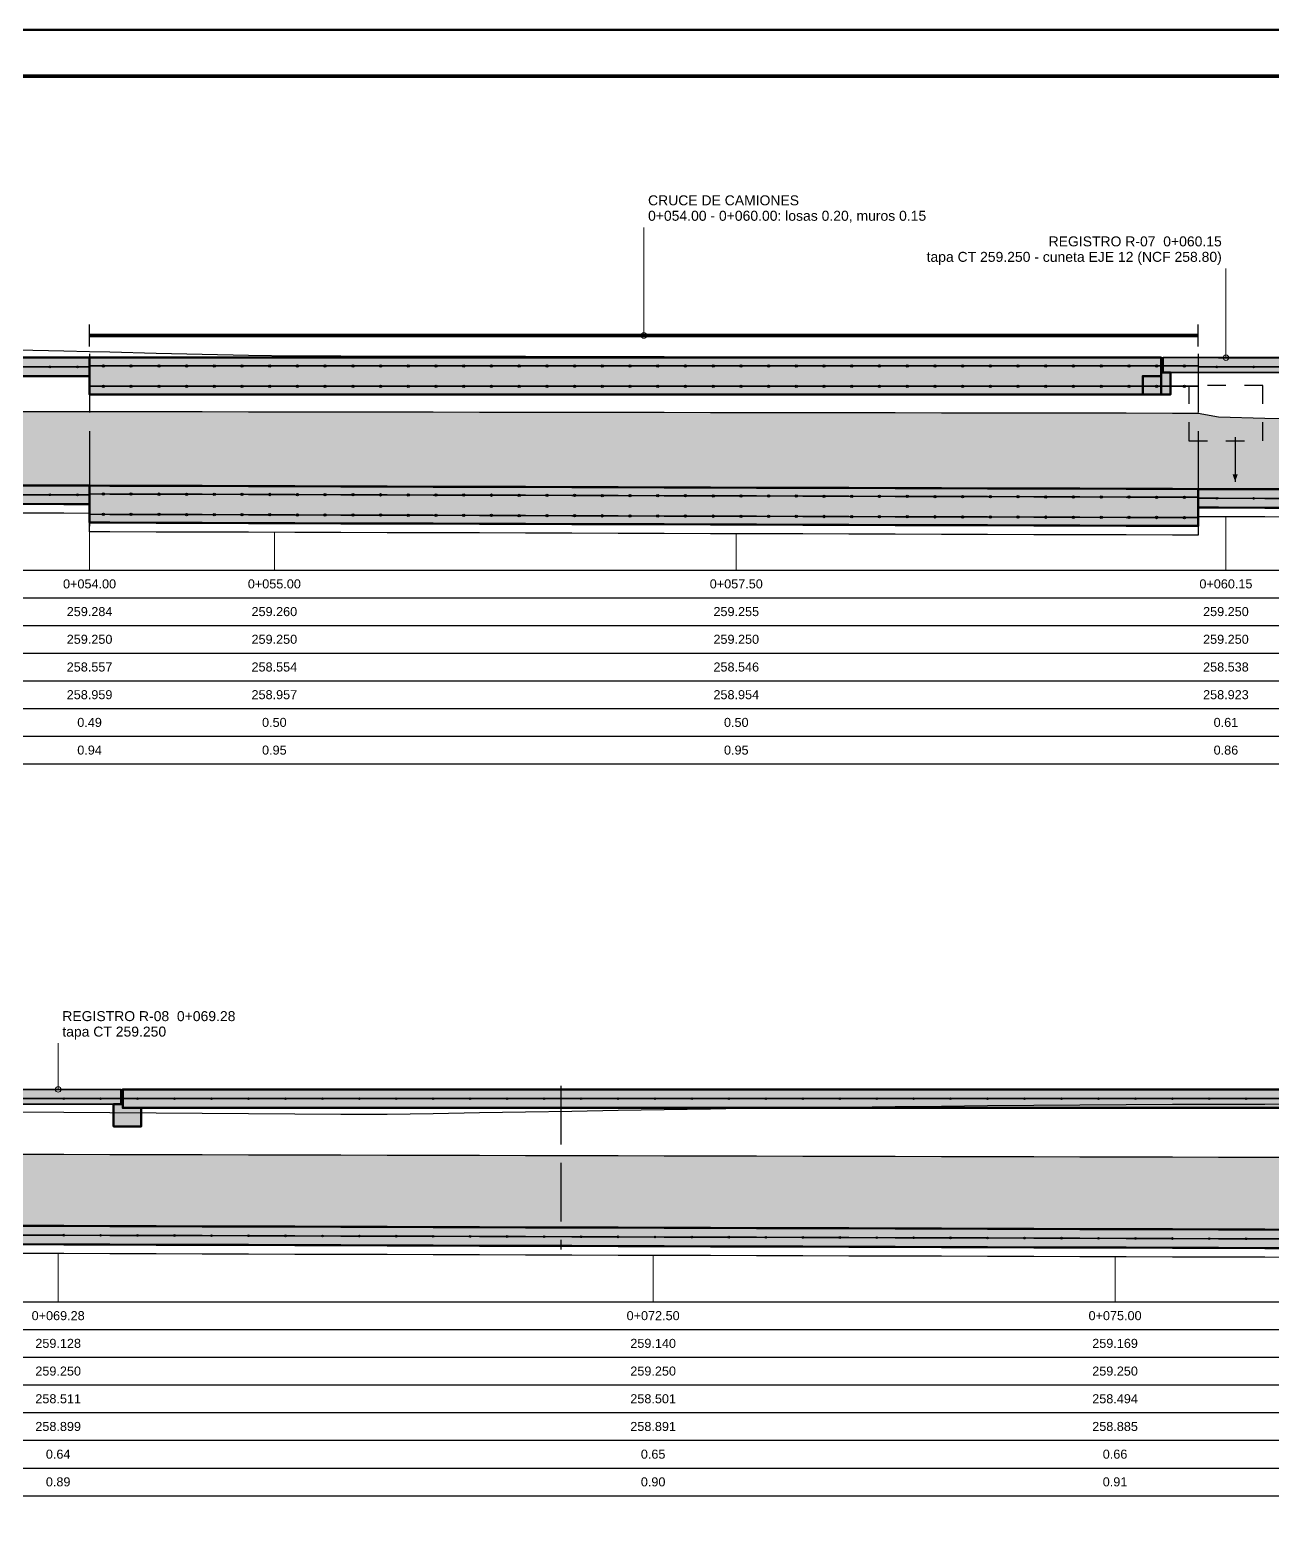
# Model space of a CAD drawing. Header units: metres. Extents: x -573 to 467, y -35 to 119.
# Drawn here: x 95.52 to 102.24, y 6.76 to 14.85 of the extents above; entities that cross this region are included whole.
import ezdxf
from ezdxf.enums import TextEntityAlignment as Align

# ---------------------------------------------------------------- set-up
doc = ezdxf.new("R2010")
doc.units = ezdxf.units.M
doc.header["$LTSCALE"] = 0.25
doc.linetypes.add('DASHED', pattern=[1.524, 1.27, -0.254])
doc.linetypes.add('HIDDEN', pattern=[0.375, 0.25, -0.125])
for name, color, linetype, lineweight in [('ACERO-LONG', 5, 'CONTINUOUS', 35), ('AGUA', 150, 'DASHED', 25), ('CONCRETO', 250, 'CONTINUOUS', 50), ('GRILLA', 9, 'CONTINUOUS', 13), ('LLAMADAS', 30, 'CONTINUOUS', 18), ('MARCO', 7, 'CONTINUOUS', 50), ('REGISTRO', 32, 'CONTINUOUS', 35)]:
    doc.layers.add(name, color=color, linetype=linetype, lineweight=lineweight)
for name, color, linetype in [('ACERO-PUNTOS', 5, 'CONTINUOUS'), ('CRUCE-VEHICULAR', 30, 'CONTINUOUS'), ('CUNETA-OCULTA', 3, 'HIDDEN'), ('FLUJO', 150, 'CONTINUOUS'), ('GUITARRA', 8, 'CONTINUOUS'), ('JUNTAS', 8, 'DASHED'), ('SOLADO', 8, 'CONTINUOUS'), ('TERRENO-EXISTENTE', 8, 'DASHED'), ('TEXTOS', 7, 'CONTINUOUS')]:
    doc.layers.add(name, color=color, linetype=linetype)
for name, color, linetype, true_color in [('AGUA-RELLENO', 150, 'CONTINUOUS', 0xcde4f6), ('CONCRETO-ACHURADO', 8, 'CONTINUOUS', 0xe2e2e2), ('ISO-TAPA', 255, 'CONTINUOUS', 0xf8f4e6)]:
    doc.layers.add(name, color=color, linetype=linetype, true_color=true_color)
doc.styles.get("Standard").update_dxf_attribs({"font": 'arial.ttf'})

# ---------------------------------------------------------------- blocks, each defined once
blk = doc.blocks.new('ACERO-38')
at = {"layer": 'ACERO-PUNTOS'}
h = blk.add_hatch(color=5, dxfattribs=at)
h.dxf.hatch_style = 1
h.paths.add_polyline_path([(-0.00475, 0, 1), (0.00475, 0, 1)])
at = {"layer": 'ACERO-PUNTOS', "color": 5}
blk.add_circle((0, 0), 0.00475, dxfattribs=at)
blk = doc.blocks.new('ACERO-12')
at = {"layer": 'ACERO-PUNTOS'}
h = blk.add_hatch(color=5, dxfattribs=at)
h.dxf.hatch_style = 1
h.paths.add_polyline_path([(-0.00635, 0, 1), (0.00635, 0, 1)])
at = {"layer": 'ACERO-PUNTOS', "color": 5}
blk.add_circle((0, 0), 0.00635, dxfattribs=at)

msp = doc.modelspace()

# ---------------------------------------------------------------- hatches: boundary and pattern name
at = {"layer": 'AGUA-RELLENO', "true_color": 0xcde4f6}
h = msp.add_hatch(color=7, dxfattribs=at)
h.dxf.hatch_style = 1
h.paths.add_polyline_path([(88.2, 12.8151), (88.45, 12.8149), (88.7, 12.8146), (88.95, 12.8144), (89.2, 12.8141), (89.45, 12.8139), (89.7, 12.8136), (89.95, 12.8117), (90.2, 12.8076), (90.45, 12.8036), (90.7, 12.7995), (90.95, 12.7954), (91.2, 12.7913), (91.45, 12.7906), (91.7, 12.7902), (91.95, 12.7898), (92.2, 12.7894), (92.45, 12.789), (92.7, 12.7886), (92.95, 12.7882), (93.2, 12.7878), (93.45, 12.7874), (93.7, 12.787), (93.95, 12.7866), (94.2, 12.7862), (94.45, 12.7859), (94.7, 12.7855), (94.95, 12.7851), (95.2, 12.7847), (95.45, 12.7843), (95.7, 12.7839), (95.84, 12.7837), (95.95, 12.7835), (96.2, 12.7832), (96.45, 12.7828), (96.7, 12.7824), (96.95, 12.782), (97.2, 12.7817), (97.45, 12.7813), (97.7, 12.7809), (97.95, 12.7805), (98.2, 12.7802), (98.45, 12.7798), (98.7, 12.7795), (98.95, 12.7791), (99.2, 12.7787), (99.45, 12.7784), (99.7, 12.778), (99.95, 12.7776), (100.2, 12.7773), (100.45, 12.7769), (100.7, 12.7766), (100.95, 12.7762), (101.2, 12.7759), (101.45, 12.7755), (101.7, 12.7752), (101.84, 12.775), (101.95, 12.7548), (102.2, 12.747), (102.45, 12.7463), (102.7, 12.7457), (102.95, 12.745), (103.2, 12.7444), (103.45, 12.7437), (103.65, 12.7432), (103.65, 12.3583), (103.45, 12.3589), (103.2, 12.3597), (102.95, 12.3605), (102.7, 12.3612), (102.45, 12.362), (102.2, 12.3627), (101.95, 12.3635), (101.84, 12.3638), (101.7, 12.3642), (101.45, 12.365), (101.2, 12.3657), (100.95, 12.3665), (100.7, 12.3673), (100.45, 12.368), (100.2, 12.3688), (99.95, 12.3695), (99.7, 12.3703), (99.45, 12.371), (99.2, 12.3718), (98.95, 12.3725), (98.7, 12.3733), (98.45, 12.374), (98.2, 12.3748), (97.95, 12.3756), (97.7, 12.3763), (97.45, 12.3771), (97.2, 12.3778), (96.95, 12.3786), (96.7, 12.3793), (96.45, 12.3801), (96.2, 12.3808), (95.95, 12.3816), (95.84, 12.3819), (95.7, 12.3824), (95.45, 12.3831), (95.2, 12.3839), (94.95, 12.3846), (94.7, 12.3854), (94.45, 12.3861), (94.2, 12.3869), (93.95, 12.3876), (93.7, 12.3884), (93.45, 12.3891), (93.2, 12.3899), (92.95, 12.3907), (92.7, 12.3914), (92.45, 12.3922), (92.2, 12.3929), (91.95, 12.3937), (91.7, 12.3944), (91.45, 12.3952), (91.2, 12.3959), (90.95, 12.3967), (90.7, 12.3975), (90.45, 12.3982), (90.2, 12.399), (89.95, 12.3997), (89.7, 12.4005), (89.45, 12.4012), (89.2, 12.402), (88.95, 12.4027), (88.7, 12.4035), (88.45, 12.4042), (88.2, 12.405)])
h = msp.add_hatch(color=7, dxfattribs=at)
h.dxf.hatch_style = 1
h.paths.add_polyline_path([(88.2, 8.7807), (88.45, 8.78), (88.7, 8.7794), (88.95, 8.7787), (89.2, 8.7781), (89.45, 8.7774), (89.7, 8.7767), (89.95, 8.7761), (90.2, 8.7754), (90.45, 8.7747), (90.7, 8.7741), (90.95, 8.7735), (91.2, 8.7728), (91.45, 8.7722), (91.7, 8.7716), (91.95, 8.7709), (92.2, 8.7703), (92.45, 8.7696), (92.7, 8.769), (92.95, 8.7684), (93.2, 8.7677), (93.45, 8.7671), (93.7, 8.7665), (93.95, 8.7658), (94.2, 8.7652), (94.45, 8.7646), (94.7, 8.7639), (94.95, 8.7633), (95.2, 8.7627), (95.45, 8.7621), (95.7, 8.7615), (95.95, 8.7609), (96.2, 8.7603), (96.45, 8.7597), (96.7, 8.759), (96.95, 8.7584), (97.2, 8.7578), (97.45, 8.7572), (97.7, 8.7566), (97.95, 8.756), (98.2, 8.7554), (98.45, 8.7548), (98.7, 8.7541), (98.95, 8.7535), (99.2, 8.7529), (99.45, 8.7523), (99.7, 8.7517), (99.95, 8.7511), (100.2, 8.7505), (100.45, 8.7499), (100.7, 8.7493), (100.95, 8.7487), (101.2, 8.7481), (101.45, 8.7475), (101.7, 8.7469), (101.95, 8.7463), (102.2, 8.7457), (102.45, 8.7452), (102.7, 8.7446), (102.95, 8.744), (103.2, 8.7434), (103.45, 8.7429), (103.66, 8.7424), (103.66, 8.3492), (103.45, 8.3498), (103.2, 8.3505), (102.95, 8.3513), (102.7, 8.3521), (102.45, 8.3528), (102.2, 8.3536), (101.95, 8.3543), (101.7, 8.3551), (101.45, 8.3558), (101.2, 8.3566), (100.95, 8.3573), (100.7, 8.3581), (100.45, 8.3589), (100.2, 8.3596), (99.95, 8.3604), (99.7, 8.3611), (99.45, 8.3619), (99.2, 8.3626), (98.95, 8.3634), (98.7, 8.3641), (98.45, 8.3649), (98.2, 8.3656), (97.95, 8.3664), (97.7, 8.3672), (97.45, 8.3679), (97.2, 8.3687), (96.95, 8.3694), (96.7, 8.3702), (96.45, 8.3709), (96.2, 8.3717), (95.95, 8.3724), (95.7, 8.3732), (95.45, 8.3739), (95.2, 8.3747), (94.95, 8.3755), (94.7, 8.3762), (94.45, 8.377), (94.2, 8.3777), (93.95, 8.3785), (93.7, 8.3792), (93.45, 8.38), (93.2, 8.3807), (92.95, 8.3815), (92.7, 8.3823), (92.45, 8.383), (92.2, 8.3838), (91.95, 8.3845), (91.7, 8.3853), (91.45, 8.386), (91.2, 8.3868), (90.95, 8.3875), (90.7, 8.3883), (90.45, 8.389), (90.2, 8.3898), (89.95, 8.3906), (89.7, 8.3913), (89.45, 8.3921), (89.2, 8.3928), (88.95, 8.3936), (88.7, 8.3943), (88.45, 8.3951), (88.2, 8.3958)])
at = {"layer": 'CONCRETO-ACHURADO', "true_color": 0xe2e2e2}
h = msp.add_hatch(color=7, dxfattribs=at)
h.dxf.hatch_style = 1
h.paths.add_polyline_path([(91.57, 13.075), (91.7, 13.075), (91.95, 13.075), (92.2, 13.075), (92.45, 13.075), (92.7, 13.075), (92.95, 13.075), (93.2, 13.075), (93.45, 13.075), (93.7, 13.075), (93.95, 13.075), (94.2, 13.075), (94.45, 13.075), (94.7, 13.075), (94.95, 13.075), (95.2, 13.075), (95.45, 13.075), (95.7, 13.075), (95.84, 13.075), (95.84, 12.975), (95.7, 12.975), (95.45, 12.975), (95.2, 12.975), (94.95, 12.975), (94.7, 12.975), (94.45, 12.975), (94.2, 12.975), (93.95, 12.975), (93.7, 12.975), (93.45, 12.975), (93.2, 12.975), (92.95, 12.975), (92.7, 12.975), (92.45, 12.975), (92.2, 12.975), (91.95, 12.975), (91.7, 12.975), (91.57, 12.975)])
h = msp.add_hatch(color=7, dxfattribs=at)
h.dxf.hatch_style = 1
h.paths.add_polyline_path([(95.84, 13.075), (95.95, 13.075), (96.2, 13.075), (96.45, 13.075), (96.7, 13.075), (96.95, 13.075), (97.2, 13.075), (97.45, 13.075), (97.7, 13.075), (97.95, 13.075), (98.2, 13.075), (98.45, 13.075), (98.7, 13.075), (98.95, 13.075), (99.2, 13.075), (99.45, 13.075), (99.7, 13.075), (99.95, 13.075), (100.2, 13.075), (100.45, 13.075), (100.7, 13.075), (100.95, 13.075), (101.2, 13.075), (101.45, 13.075), (101.64, 13.075), (101.64, 12.875), (101.45, 12.875), (101.2, 12.875), (100.95, 12.875), (100.7, 12.875), (100.45, 12.875), (100.2, 12.875), (99.95, 12.875), (99.7, 12.875), (99.45, 12.875), (99.2, 12.875), (98.95, 12.875), (98.7, 12.875), (98.45, 12.875), (98.2, 12.875), (97.95, 12.875), (97.7, 12.875), (97.45, 12.875), (97.2, 12.875), (96.95, 12.875), (96.7, 12.875), (96.45, 12.875), (96.2, 12.875), (95.95, 12.875), (95.84, 12.875)])
h = msp.add_hatch(color=7, dxfattribs=at)
h.dxf.hatch_style = 1
h.paths.add_polyline_path([(101.69, 12.995), (101.64, 12.995), (101.64, 12.975), (101.54, 12.975), (101.54, 12.875), (101.69, 12.875)])
h = msp.add_hatch(color=7, dxfattribs=at)
h.dxf.hatch_style = 1
h.paths.add_polyline_path([(88.2, 12.405), (88.45, 12.4042), (88.7, 12.4035), (88.95, 12.4027), (89.2, 12.402), (89.45, 12.4012), (89.7, 12.4005), (89.95, 12.3997), (90.2, 12.399), (90.45, 12.3982), (90.7, 12.3975), (90.95, 12.3967), (91.2, 12.3959), (91.45, 12.3952), (91.7, 12.3944), (91.95, 12.3937), (92.2, 12.3929), (92.45, 12.3922), (92.7, 12.3914), (92.95, 12.3907), (93.2, 12.3899), (93.45, 12.3891), (93.7, 12.3884), (93.95, 12.3876), (94.2, 12.3869), (94.45, 12.3861), (94.7, 12.3854), (94.95, 12.3846), (95.2, 12.3839), (95.45, 12.3831), (95.7, 12.3824), (95.84, 12.3819), (95.84, 12.2819), (95.7, 12.2824), (95.45, 12.2831), (95.2, 12.2839), (94.95, 12.2846), (94.7, 12.2854), (94.45, 12.2861), (94.2, 12.2869), (93.95, 12.2876), (93.7, 12.2884), (93.45, 12.2891), (93.2, 12.2899), (92.95, 12.2907), (92.7, 12.2914), (92.45, 12.2922), (92.2, 12.2929), (91.95, 12.2937), (91.7, 12.2944), (91.45, 12.2952), (91.2, 12.2959), (90.95, 12.2967), (90.7, 12.2975), (90.45, 12.2982), (90.2, 12.299), (89.95, 12.2997), (89.7, 12.3005), (89.45, 12.3012), (89.2, 12.302), (88.95, 12.3027), (88.7, 12.3035), (88.45, 12.3042), (88.2, 12.305)])
h = msp.add_hatch(color=7, dxfattribs=at)
h.dxf.hatch_style = 1
h.paths.add_polyline_path([(95.84, 12.3819), (95.95, 12.3816), (96.2, 12.3808), (96.45, 12.3801), (96.7, 12.3793), (96.95, 12.3786), (97.2, 12.3778), (97.45, 12.3771), (97.7, 12.3763), (97.95, 12.3756), (98.2, 12.3748), (98.45, 12.374), (98.7, 12.3733), (98.95, 12.3725), (99.2, 12.3718), (99.45, 12.371), (99.7, 12.3703), (99.95, 12.3695), (100.2, 12.3688), (100.45, 12.368), (100.7, 12.3673), (100.95, 12.3665), (101.2, 12.3657), (101.45, 12.365), (101.7, 12.3642), (101.84, 12.3638), (101.84, 12.1638), (101.7, 12.1642), (101.45, 12.165), (101.2, 12.1657), (100.95, 12.1665), (100.7, 12.1673), (100.45, 12.168), (100.2, 12.1688), (99.95, 12.1695), (99.7, 12.1703), (99.45, 12.171), (99.2, 12.1718), (98.95, 12.1725), (98.7, 12.1733), (98.45, 12.174), (98.2, 12.1748), (97.95, 12.1756), (97.7, 12.1763), (97.45, 12.1771), (97.2, 12.1778), (96.95, 12.1786), (96.7, 12.1793), (96.45, 12.1801), (96.2, 12.1808), (95.95, 12.1816), (95.84, 12.1819)])
h = msp.add_hatch(color=7, dxfattribs=at)
h.dxf.hatch_style = 1
h.paths.add_polyline_path([(101.84, 12.3638), (101.95, 12.3635), (102.2, 12.3627), (102.45, 12.362), (102.7, 12.3612), (102.95, 12.3605), (103.2, 12.3597), (103.45, 12.3589), (103.65, 12.3583), (103.65, 12.2583), (103.45, 12.2589), (103.2, 12.2597), (102.95, 12.2605), (102.7, 12.2612), (102.45, 12.262), (102.2, 12.2627), (101.95, 12.2635), (101.84, 12.2638)])
h = msp.add_hatch(color=7, dxfattribs=at)
h.dxf.hatch_style = 1
h.paths.add_polyline_path([(96.02, 9.1125), (96.2, 9.1125), (96.45, 9.1125), (96.7, 9.1125), (96.95, 9.1125), (97.2, 9.1125), (97.45, 9.1125), (97.7, 9.1125), (97.95, 9.1125), (98.2, 9.1125), (98.45, 9.1125), (98.7, 9.1125), (98.95, 9.1125), (99.2, 9.1125), (99.45, 9.1125), (99.7, 9.1125), (99.95, 9.1125), (100.2, 9.1125), (100.45, 9.1125), (100.7, 9.1125), (100.95, 9.1125), (101.2, 9.1125), (101.45, 9.1125), (101.7, 9.1125), (101.95, 9.1125), (102.2, 9.1125), (102.45, 9.1125), (102.7, 9.1125), (102.95, 9.1125), (103.2, 9.1125), (103.45, 9.1125), (103.66, 9.1125), (103.66, 9.0125), (103.45, 9.0125), (103.2, 9.0125), (102.95, 9.0125), (102.7, 9.0125), (102.45, 9.0125), (102.2, 9.0125), (101.95, 9.0125), (101.7, 9.0125), (101.45, 9.0125), (101.2, 9.0125), (100.95, 9.0125), (100.7, 9.0125), (100.45, 9.0125), (100.2, 9.0125), (99.95, 9.0125), (99.7, 9.0125), (99.45, 9.0125), (99.2, 9.0125), (98.95, 9.0125), (98.7, 9.0125), (98.45, 9.0125), (98.2, 9.0125), (97.95, 9.0125), (97.7, 9.0125), (97.45, 9.0125), (97.2, 9.0125), (96.95, 9.0125), (96.7, 9.0125), (96.45, 9.0125), (96.2, 9.0125), (96.02, 9.0125)])
h = msp.add_hatch(color=7, dxfattribs=at)
h.dxf.hatch_style = 1
h.paths.add_polyline_path([(95.97, 9.0325), (96.02, 9.0325), (96.02, 9.0125), (96.12, 9.0125), (96.12, 8.9125), (95.97, 8.9125)])
h = msp.add_hatch(color=7, dxfattribs=at)
h.dxf.hatch_style = 1
h.paths.add_polyline_path([(88.2, 8.3958), (88.45, 8.3951), (88.7, 8.3943), (88.95, 8.3936), (89.2, 8.3928), (89.45, 8.3921), (89.7, 8.3913), (89.95, 8.3906), (90.2, 8.3898), (90.45, 8.389), (90.7, 8.3883), (90.95, 8.3875), (91.2, 8.3868), (91.45, 8.386), (91.7, 8.3853), (91.95, 8.3845), (92.2, 8.3838), (92.45, 8.383), (92.7, 8.3823), (92.95, 8.3815), (93.2, 8.3807), (93.45, 8.38), (93.7, 8.3792), (93.95, 8.3785), (94.2, 8.3777), (94.45, 8.377), (94.7, 8.3762), (94.95, 8.3755), (95.2, 8.3747), (95.45, 8.3739), (95.7, 8.3732), (95.95, 8.3724), (96.2, 8.3717), (96.45, 8.3709), (96.7, 8.3702), (96.95, 8.3694), (97.2, 8.3687), (97.45, 8.3679), (97.7, 8.3672), (97.95, 8.3664), (98.2, 8.3656), (98.45, 8.3649), (98.7, 8.3641), (98.95, 8.3634), (99.2, 8.3626), (99.45, 8.3619), (99.7, 8.3611), (99.95, 8.3604), (100.2, 8.3596), (100.45, 8.3589), (100.7, 8.3581), (100.95, 8.3573), (101.2, 8.3566), (101.45, 8.3558), (101.7, 8.3551), (101.95, 8.3543), (102.2, 8.3536), (102.45, 8.3528), (102.7, 8.3521), (102.95, 8.3513), (103.2, 8.3505), (103.45, 8.3498), (103.66, 8.3492), (103.66, 8.2492), (103.45, 8.2498), (103.2, 8.2505), (102.95, 8.2513), (102.7, 8.2521), (102.45, 8.2528), (102.2, 8.2536), (101.95, 8.2543), (101.7, 8.2551), (101.45, 8.2558), (101.2, 8.2566), (100.95, 8.2573), (100.7, 8.2581), (100.45, 8.2589), (100.2, 8.2596), (99.95, 8.2604), (99.7, 8.2611), (99.45, 8.2619), (99.2, 8.2626), (98.95, 8.2634), (98.7, 8.2641), (98.45, 8.2649), (98.2, 8.2656), (97.95, 8.2664), (97.7, 8.2672), (97.45, 8.2679), (97.2, 8.2687), (96.95, 8.2694), (96.7, 8.2702), (96.45, 8.2709), (96.2, 8.2717), (95.95, 8.2724), (95.7, 8.2732), (95.45, 8.2739), (95.2, 8.2747), (94.95, 8.2755), (94.7, 8.2762), (94.45, 8.277), (94.2, 8.2777), (93.95, 8.2785), (93.7, 8.2792), (93.45, 8.28), (93.2, 8.2807), (92.95, 8.2815), (92.7, 8.2823), (92.45, 8.283), (92.2, 8.2838), (91.95, 8.2845), (91.7, 8.2853), (91.45, 8.286), (91.2, 8.2868), (90.95, 8.2875), (90.7, 8.2883), (90.45, 8.289), (90.2, 8.2898), (89.95, 8.2906), (89.7, 8.2913), (89.45, 8.2921), (89.2, 8.2928), (88.95, 8.2936), (88.7, 8.2943), (88.45, 8.2951), (88.2, 8.2958)])
at = {"layer": 'ISO-TAPA', "true_color": 0xf8f4e6}
h = msp.add_hatch(color=7, dxfattribs=at)
h.dxf.hatch_style = 1
h.paths.add_polyline_path([(101.65, 13.075), (102.33, 13.075), (102.33, 12.995), (101.65, 12.995)])
h = msp.add_hatch(color=7, dxfattribs=at)
h.dxf.hatch_style = 1
h.paths.add_polyline_path([(95.33, 9.1125), (96.01, 9.1125), (96.01, 9.0325), (95.33, 9.0325)])

# ---------------------------------------------------------------- linework, layer by layer
at = {"layer": 'ACERO-LONG'}
for points in [[(95.45, 13.025), (95.7, 13.025), (95.84, 13.025)], [(95.84, 13.03), (95.95, 13.03), (96.2, 13.03), (96.45, 13.03), (96.7, 13.03), (96.95, 13.03), (97.2, 13.03), (97.45, 13.03), (97.7, 13.03), (97.95, 13.03), (98.2, 13.03), (98.45, 13.03), (98.7, 13.03), (98.95, 13.03), (99.2, 13.03), (99.45, 13.03), (99.7, 13.03), (99.95, 13.03), (100.2, 13.03), (100.45, 13.03), (100.7, 13.03), (100.95, 13.03), (101.2, 13.03), (101.45, 13.03), (101.7, 13.03), (101.84, 13.03)], [(101.84, 13.025), (101.95, 13.025), (102.2, 13.025), (102.45, 13.025), (102.7, 13.025), (102.95, 13.025), (103.2, 13.025), (103.45, 13.025), (103.65, 13.025)], [(95.84, 12.92), (95.95, 12.92), (96.2, 12.92), (96.45, 12.92), (96.7, 12.92), (96.95, 12.92), (97.2, 12.92), (97.45, 12.92), (97.7, 12.92), (97.95, 12.92), (98.2, 12.92), (98.45, 12.92), (98.7, 12.92), (98.95, 12.92), (99.2, 12.92), (99.45, 12.92), (99.7, 12.92), (99.95, 12.92), (100.2, 12.92), (100.45, 12.92), (100.7, 12.92), (100.95, 12.92), (101.2, 12.92), (101.45, 12.92), (101.7, 12.92), (101.84, 12.92)], [(95.45, 12.3331), (95.7, 12.3324), (95.84, 12.3319)], [(95.84, 12.3369), (95.95, 12.3366), (96.2, 12.3358), (96.45, 12.3351), (96.7, 12.3343), (96.95, 12.3336), (97.2, 12.3328), (97.45, 12.3321), (97.7, 12.3313), (97.95, 12.3306), (98.2, 12.3298), (98.45, 12.329), (98.7, 12.3283), (98.95, 12.3275), (99.2, 12.3268), (99.45, 12.326), (99.7, 12.3253), (99.95, 12.3245), (100.2, 12.3238), (100.45, 12.323), (100.7, 12.3223), (100.95, 12.3215), (101.2, 12.3207), (101.45, 12.32), (101.7, 12.3192), (101.84, 12.3188)], [(101.84, 12.3138), (101.95, 12.3135), (102.2, 12.3127), (102.45, 12.312), (102.7, 12.3112), (102.95, 12.3105), (103.2, 12.3097), (103.45, 12.3089), (103.65, 12.3083)], [(95.84, 12.2269), (95.95, 12.2266), (96.2, 12.2258), (96.45, 12.2251), (96.7, 12.2243), (96.95, 12.2236), (97.2, 12.2228), (97.45, 12.2221), (97.7, 12.2213), (97.95, 12.2206), (98.2, 12.2198), (98.45, 12.219), (98.7, 12.2183), (98.95, 12.2175), (99.2, 12.2168), (99.45, 12.216), (99.7, 12.2153), (99.95, 12.2145), (100.2, 12.2138), (100.45, 12.213), (100.7, 12.2123), (100.95, 12.2115), (101.2, 12.2107), (101.45, 12.21), (101.7, 12.2092), (101.84, 12.2088)], [(95.45, 9.0625), (95.7, 9.0625), (95.95, 9.0625), (96.2, 9.0625), (96.45, 9.0625), (96.7, 9.0625), (96.95, 9.0625), (97.2, 9.0625), (97.45, 9.0625), (97.7, 9.0625), (97.95, 9.0625), (98.2, 9.0625), (98.45, 9.0625), (98.7, 9.0625), (98.95, 9.0625), (99.2, 9.0625), (99.45, 9.0625), (99.7, 9.0625), (99.95, 9.0625), (100.2, 9.0625), (100.45, 9.0625), (100.7, 9.0625), (100.95, 9.0625), (101.2, 9.0625), (101.45, 9.0625), (101.7, 9.0625), (101.95, 9.0625), (102.2, 9.0625), (102.45, 9.0625)], [(95.45, 8.3239), (95.7, 8.3232), (95.95, 8.3224), (96.2, 8.3217), (96.45, 8.3209), (96.7, 8.3202), (96.95, 8.3194), (97.2, 8.3187), (97.45, 8.3179), (97.7, 8.3172), (97.95, 8.3164), (98.2, 8.3156), (98.45, 8.3149), (98.7, 8.3141), (98.95, 8.3134), (99.2, 8.3126), (99.45, 8.3119), (99.7, 8.3111), (99.95, 8.3104), (100.2, 8.3096), (100.45, 8.3089), (100.7, 8.3081), (100.95, 8.3073), (101.2, 8.3066), (101.45, 8.3058), (101.7, 8.3051), (101.95, 8.3043), (102.2, 8.3036), (102.45, 8.3028)]]:
    msp.add_lwpolyline(points, dxfattribs=at)
at = {"layer": 'AGUA'}
for points in [[(95.45, 12.7843), (95.7, 12.7839), (95.84, 12.7837), (95.95, 12.7835), (96.2, 12.7832), (96.45, 12.7828), (96.7, 12.7824), (96.95, 12.782), (97.2, 12.7817), (97.45, 12.7813), (97.7, 12.7809), (97.95, 12.7805), (98.2, 12.7802), (98.45, 12.7798), (98.7, 12.7795), (98.95, 12.7791), (99.2, 12.7787), (99.45, 12.7784), (99.7, 12.778), (99.95, 12.7776), (100.2, 12.7773), (100.45, 12.7769), (100.7, 12.7766), (100.95, 12.7762), (101.2, 12.7759), (101.45, 12.7755), (101.7, 12.7752), (101.84, 12.775), (101.95, 12.7548), (102.2, 12.747), (102.45, 12.7463)], [(95.45, 8.7621), (95.7, 8.7615), (95.95, 8.7609), (96.2, 8.7603), (96.45, 8.7597), (96.7, 8.759), (96.95, 8.7584), (97.2, 8.7578), (97.45, 8.7572), (97.7, 8.7566), (97.95, 8.756), (98.2, 8.7554), (98.45, 8.7548), (98.7, 8.7541), (98.95, 8.7535), (99.2, 8.7529), (99.45, 8.7523), (99.7, 8.7517), (99.95, 8.7511), (100.2, 8.7505), (100.45, 8.7499), (100.7, 8.7493), (100.95, 8.7487), (101.2, 8.7481), (101.45, 8.7475), (101.7, 8.7469), (101.95, 8.7463), (102.2, 8.7457), (102.45, 8.7452)]]:
    msp.add_lwpolyline(points, dxfattribs=at)
at = {"layer": 'CONCRETO'}
for points in [[(95.45, 13.075), (95.7, 13.075), (95.84, 13.075), (95.84, 12.975), (95.7, 12.975), (95.45, 12.975)], [(95.45, 12.3831), (95.7, 12.3824), (95.84, 12.3819), (95.84, 12.2819), (95.7, 12.2824), (95.45, 12.2831)], [(102.45, 9.0125), (102.2, 9.0125), (101.95, 9.0125), (101.7, 9.0125), (101.45, 9.0125), (101.2, 9.0125), (100.95, 9.0125), (100.7, 9.0125), (100.45, 9.0125), (100.2, 9.0125), (99.95, 9.0125), (99.7, 9.0125), (99.45, 9.0125), (99.2, 9.0125), (98.95, 9.0125), (98.7, 9.0125), (98.45, 9.0125), (98.2, 9.0125), (97.95, 9.0125), (97.7, 9.0125), (97.45, 9.0125), (97.2, 9.0125), (96.95, 9.0125), (96.7, 9.0125), (96.45, 9.0125), (96.2, 9.0125), (96.02, 9.0125), (96.02, 9.1125), (96.2, 9.1125), (96.45, 9.1125), (96.7, 9.1125), (96.95, 9.1125), (97.2, 9.1125), (97.45, 9.1125), (97.7, 9.1125), (97.95, 9.1125), (98.2, 9.1125), (98.45, 9.1125), (98.7, 9.1125), (98.95, 9.1125), (99.2, 9.1125), (99.45, 9.1125), (99.7, 9.1125), (99.95, 9.1125), (100.2, 9.1125), (100.45, 9.1125), (100.7, 9.1125), (100.95, 9.1125), (101.2, 9.1125), (101.45, 9.1125), (101.7, 9.1125), (101.95, 9.1125), (102.2, 9.1125), (102.45, 9.1125)], [(95.45, 8.3739), (95.7, 8.3732), (95.95, 8.3724), (96.2, 8.3717), (96.45, 8.3709), (96.7, 8.3702), (96.95, 8.3694), (97.2, 8.3687), (97.45, 8.3679), (97.7, 8.3672), (97.95, 8.3664), (98.2, 8.3656), (98.45, 8.3649), (98.7, 8.3641), (98.95, 8.3634), (99.2, 8.3626), (99.45, 8.3619), (99.7, 8.3611), (99.95, 8.3604), (100.2, 8.3596), (100.45, 8.3589), (100.7, 8.3581), (100.95, 8.3573), (101.2, 8.3566), (101.45, 8.3558), (101.7, 8.3551), (101.95, 8.3543), (102.2, 8.3536), (102.45, 8.3528)], [(102.45, 8.2528), (102.2, 8.2536), (101.95, 8.2543), (101.7, 8.2551), (101.45, 8.2558), (101.2, 8.2566), (100.95, 8.2573), (100.7, 8.2581), (100.45, 8.2589), (100.2, 8.2596), (99.95, 8.2604), (99.7, 8.2611), (99.45, 8.2619), (99.2, 8.2626), (98.95, 8.2634), (98.7, 8.2641), (98.45, 8.2649), (98.2, 8.2656), (97.95, 8.2664), (97.7, 8.2672), (97.45, 8.2679), (97.2, 8.2687), (96.95, 8.2694), (96.7, 8.2702), (96.45, 8.2709), (96.2, 8.2717), (95.95, 8.2724), (95.7, 8.2732), (95.45, 8.2739)]]:
    msp.add_lwpolyline(points, dxfattribs=at)
for points in [[(95.84, 13.075), (95.95, 13.075), (96.2, 13.075), (96.45, 13.075), (96.7, 13.075), (96.95, 13.075), (97.2, 13.075), (97.45, 13.075), (97.7, 13.075), (97.95, 13.075), (98.2, 13.075), (98.45, 13.075), (98.7, 13.075), (98.95, 13.075), (99.2, 13.075), (99.45, 13.075), (99.7, 13.075), (99.95, 13.075), (100.2, 13.075), (100.45, 13.075), (100.7, 13.075), (100.95, 13.075), (101.2, 13.075), (101.45, 13.075), (101.64, 13.075), (101.64, 12.875), (101.45, 12.875), (101.2, 12.875), (100.95, 12.875), (100.7, 12.875), (100.45, 12.875), (100.2, 12.875), (99.95, 12.875), (99.7, 12.875), (99.45, 12.875), (99.2, 12.875), (98.95, 12.875), (98.7, 12.875), (98.45, 12.875), (98.2, 12.875), (97.95, 12.875), (97.7, 12.875), (97.45, 12.875), (97.2, 12.875), (96.95, 12.875), (96.7, 12.875), (96.45, 12.875), (96.2, 12.875), (95.95, 12.875), (95.84, 12.875)], [(101.69, 12.995), (101.64, 12.995), (101.64, 12.975), (101.54, 12.975), (101.54, 12.875), (101.69, 12.875)], [(95.84, 12.3819), (95.95, 12.3816), (96.2, 12.3808), (96.45, 12.3801), (96.7, 12.3793), (96.95, 12.3786), (97.2, 12.3778), (97.45, 12.3771), (97.7, 12.3763), (97.95, 12.3756), (98.2, 12.3748), (98.45, 12.374), (98.7, 12.3733), (98.95, 12.3725), (99.2, 12.3718), (99.45, 12.371), (99.7, 12.3703), (99.95, 12.3695), (100.2, 12.3688), (100.45, 12.368), (100.7, 12.3673), (100.95, 12.3665), (101.2, 12.3657), (101.45, 12.365), (101.7, 12.3642), (101.84, 12.3638), (101.84, 12.1638), (101.7, 12.1642), (101.45, 12.165), (101.2, 12.1657), (100.95, 12.1665), (100.7, 12.1673), (100.45, 12.168), (100.2, 12.1688), (99.95, 12.1695), (99.7, 12.1703), (99.45, 12.171), (99.2, 12.1718), (98.95, 12.1725), (98.7, 12.1733), (98.45, 12.174), (98.2, 12.1748), (97.95, 12.1756), (97.7, 12.1763), (97.45, 12.1771), (97.2, 12.1778), (96.95, 12.1786), (96.7, 12.1793), (96.45, 12.1801), (96.2, 12.1808), (95.95, 12.1816), (95.84, 12.1819)], [(101.84, 12.3638), (101.95, 12.3635), (102.2, 12.3627), (102.45, 12.362), (102.7, 12.3612), (102.95, 12.3605), (103.2, 12.3597), (103.45, 12.3589), (103.65, 12.3583), (103.65, 12.2583), (103.45, 12.2589), (103.2, 12.2597), (102.95, 12.2605), (102.7, 12.2612), (102.45, 12.262), (102.2, 12.2627), (101.95, 12.2635), (101.84, 12.2638)], [(95.97, 9.0325), (96.02, 9.0325), (96.02, 9.0125), (96.12, 9.0125), (96.12, 8.9125), (95.97, 8.9125)]]:
    msp.add_lwpolyline(points, close=True, dxfattribs=at)
at = {"layer": 'CRUCE-VEHICULAR'}
for p, q in [((95.84, 13.135), (95.84, 13.255)), ((101.84, 13.135), (101.84, 13.255))]:
    msp.add_line(p, q, dxfattribs=at)
at = {"layer": 'CRUCE-VEHICULAR', "const_width": 0.02}
msp.add_lwpolyline([(95.84, 13.195), (101.84, 13.195)], dxfattribs=at)
at = {"layer": 'CUNETA-OCULTA'}
msp.add_lwpolyline([(101.79, 12.625), (102.19, 12.625), (102.19, 12.925), (101.79, 12.925)], close=True, dxfattribs=at)
at = {"layer": 'FLUJO'}
msp.add_line((102.04, 12.645), (102.04, 12.4034), dxfattribs=at)
msp.add_solid([(102.04, 12.4034), (102.054, 12.4434), (102.026, 12.4434)], dxfattribs=at)
at = {"layer": 'GRILLA'}
for p, q in [((101.99, 11.925), (101.99, 12.2134)), ((95.84, 11.925), (95.84, 12.1319)), ((96.84, 11.925), (96.84, 12.1289)), ((99.34, 11.925), (99.34, 12.1214)), ((95.67, 7.9625), (95.67, 8.2233)), ((98.89, 7.9625), (98.89, 8.2136)), ((101.39, 7.9625), (101.39, 8.206))]:
    msp.add_line(p, q, dxfattribs=at)
at = {"layer": 'GUITARRA'}
for p, q in [((87.1, 11.925), (103.65, 11.925)), ((87.1, 11.775), (103.65, 11.775)), ((87.1, 11.625), (103.65, 11.625)), ((87.1, 11.475), (103.65, 11.475)), ((87.1, 11.325), (103.65, 11.325)), ((87.1, 11.175), (103.65, 11.175)), ((87.1, 11.025), (103.65, 11.025)), ((87.1, 10.875), (103.65, 10.875)), ((87.1, 7.9625), (103.66, 7.9625)), ((87.1, 7.8125), (103.66, 7.8125)), ((87.1, 7.6625), (103.66, 7.6625)), ((87.1, 7.5125), (103.66, 7.5125)), ((87.1, 7.3625), (103.66, 7.3625)), ((87.1, 7.2125), (103.66, 7.2125)), ((87.1, 7.0625), (103.66, 7.0625)), ((87.1, 6.9125), (103.66, 6.9125))]:
    msp.add_line(p, q, dxfattribs=at)
at = {"layer": 'JUNTAS'}
for p, q in [((95.84, 13.095), (95.84, 12.1619)), ((101.84, 13.095), (101.84, 12.2438)), ((98.39, 9.1325), (98.39, 8.2451))]:
    msp.add_line(p, q, dxfattribs=at)
at = {"layer": 'LLAMADAS'}
for p, q in [((98.84, 13.195), (98.84, 13.7801)), ((101.99, 13.075), (101.99, 13.5577)), ((95.67, 9.1125), (95.67, 9.3625))]:
    msp.add_line(p, q, dxfattribs=at)
for centre in [(98.84, 13.195), (101.99, 13.075), (95.67, 9.1125)]:
    msp.add_circle(centre, 0.015, dxfattribs=at)
at = {"layer": 'MARCO'}
msp.add_lwpolyline([(86.4, 0), (107.425, 0), (107.425, 14.85), (86.4, 14.85)], close=True, dxfattribs=at)
at = {"layer": 'MARCO', "const_width": 0.02}
msp.add_lwpolyline([(87.025, 0.25), (107.175, 0.25), (107.175, 14.6), (87.025, 14.6)], close=True, dxfattribs=at)
at = {"layer": 'REGISTRO'}
for points in [[(101.65, 13.075), (102.33, 13.075), (102.33, 12.995), (101.65, 12.995)], [(95.33, 9.1125), (96.01, 9.1125), (96.01, 9.0325), (95.33, 9.0325)]]:
    msp.add_lwpolyline(points, close=True, dxfattribs=at)
at = {"layer": 'SOLADO'}
for points in [[(95.45, 12.2831), (95.7, 12.2824), (95.84, 12.2819), (95.84, 12.2319), (95.7, 12.2324), (95.45, 12.2331)], [(95.45, 8.2739), (95.7, 8.2732), (95.95, 8.2724), (96.2, 8.2717), (96.45, 8.2709), (96.7, 8.2702), (96.95, 8.2694), (97.2, 8.2687), (97.45, 8.2679), (97.7, 8.2672), (97.95, 8.2664), (98.2, 8.2656), (98.45, 8.2649), (98.7, 8.2641), (98.95, 8.2634), (99.2, 8.2626), (99.45, 8.2619), (99.7, 8.2611), (99.95, 8.2604), (100.2, 8.2596), (100.45, 8.2589), (100.7, 8.2581), (100.95, 8.2573), (101.2, 8.2566), (101.45, 8.2558), (101.7, 8.2551), (101.95, 8.2543), (102.2, 8.2536), (102.45, 8.2528)], [(102.45, 8.2028), (102.2, 8.2036), (101.95, 8.2043), (101.7, 8.2051), (101.45, 8.2058), (101.2, 8.2066), (100.95, 8.2073), (100.7, 8.2081), (100.45, 8.2089), (100.2, 8.2096), (99.95, 8.2104), (99.7, 8.2111), (99.45, 8.2119), (99.2, 8.2126), (98.95, 8.2134), (98.7, 8.2141), (98.45, 8.2149), (98.2, 8.2156), (97.95, 8.2164), (97.7, 8.2172), (97.45, 8.2179), (97.2, 8.2187), (96.95, 8.2194), (96.7, 8.2202), (96.45, 8.2209), (96.2, 8.2217), (95.95, 8.2224), (95.7, 8.2232), (95.45, 8.2239)]]:
    msp.add_lwpolyline(points, dxfattribs=at)
for points in [[(101.84, 12.2638), (101.95, 12.2635), (102.2, 12.2627), (102.45, 12.262), (102.7, 12.2612), (102.95, 12.2605), (103.2, 12.2597), (103.45, 12.2589), (103.65, 12.2583), (103.65, 12.2083), (103.45, 12.2089), (103.2, 12.2097), (102.95, 12.2105), (102.7, 12.2112), (102.45, 12.212), (102.2, 12.2127), (101.95, 12.2135), (101.84, 12.2138)], [(95.84, 12.1819), (95.95, 12.1816), (96.2, 12.1808), (96.45, 12.1801), (96.7, 12.1793), (96.95, 12.1786), (97.2, 12.1778), (97.45, 12.1771), (97.7, 12.1763), (97.95, 12.1756), (98.2, 12.1748), (98.45, 12.174), (98.7, 12.1733), (98.95, 12.1725), (99.2, 12.1718), (99.45, 12.171), (99.7, 12.1703), (99.95, 12.1695), (100.2, 12.1688), (100.45, 12.168), (100.7, 12.1673), (100.95, 12.1665), (101.2, 12.1657), (101.45, 12.165), (101.7, 12.1642), (101.84, 12.1638), (101.84, 12.1138), (101.7, 12.1142), (101.45, 12.115), (101.2, 12.1157), (100.95, 12.1165), (100.7, 12.1173), (100.45, 12.118), (100.2, 12.1188), (99.95, 12.1195), (99.7, 12.1203), (99.45, 12.121), (99.2, 12.1218), (98.95, 12.1225), (98.7, 12.1233), (98.45, 12.124), (98.2, 12.1248), (97.95, 12.1256), (97.7, 12.1263), (97.45, 12.1271), (97.2, 12.1278), (96.95, 12.1286), (96.7, 12.1293), (96.45, 12.1301), (96.2, 12.1308), (95.95, 12.1316), (95.84, 12.1319)]]:
    msp.add_lwpolyline(points, close=True, dxfattribs=at)
at = {"layer": 'TERRENO-EXISTENTE'}
for points in [[(95.45, 13.1177), (95.7, 13.1118), (95.84, 13.1085), (95.95, 13.1059), (96.2, 13.1), (96.45, 13.0942), (96.7, 13.0883), (96.95, 13.0848), (97.2, 13.0843), (97.45, 13.0838), (97.7, 13.0833), (97.95, 13.0828), (98.2, 13.0823), (98.45, 13.0818), (98.7, 13.0813), (98.95, 13.0807), (99.2, 13.0801), (99.45, 13.0795), (99.7, 13.0788), (99.95, 13.0782), (100.2, 13.0776), (100.45, 13.077), (100.7, 13.0763), (100.95, 13.0759), (101.2, 13.0756), (101.45, 13.0754), (101.7, 13.0751), (101.84, 13.075), (101.95, 13.0749), (102.2, 13.0746), (102.45, 13.0744)], [(95.45, 8.992), (95.7, 8.9902), (95.95, 8.9883), (96.2, 8.9864), (96.45, 8.9845), (96.7, 8.9827), (96.95, 8.9808), (97.2, 8.9789), (97.45, 8.9785), (97.7, 8.9828), (97.95, 8.987), (98.2, 8.9913), (98.45, 8.9955), (98.7, 8.9998), (98.95, 9.004), (99.2, 9.0083), (99.45, 9.0121), (99.7, 9.0146), (99.95, 9.0171), (100.2, 9.0196), (100.45, 9.0221), (100.7, 9.0246), (100.95, 9.0271), (101.2, 9.0296), (101.45, 9.0316), (101.7, 9.0323), (101.95, 9.0329), (102.2, 9.0335), (102.45, 9.0341)]]:
    msp.add_lwpolyline(points, dxfattribs=at)

# ---------------------------------------------------------------- block references
for name, p in [('ACERO-38', (95.625, 13.025)), ('ACERO-38', (95.775, 13.025)), ('ACERO-12', (95.915, 13.03)), ('ACERO-12', (96.065, 13.03)), ('ACERO-12', (96.215, 13.03)), ('ACERO-12', (96.365, 13.03)), ('ACERO-12', (96.515, 13.03)), ('ACERO-12', (96.665, 13.03)), ('ACERO-12', (96.815, 13.03)), ('ACERO-12', (96.965, 13.03)), ('ACERO-12', (97.115, 13.03)), ('ACERO-12', (97.265, 13.03)), ('ACERO-12', (97.415, 13.03)), ('ACERO-12', (97.565, 13.03)), ('ACERO-12', (97.715, 13.03)), ('ACERO-12', (97.865, 13.03)), ('ACERO-12', (98.015, 13.03)), ('ACERO-12', (98.165, 13.03)), ('ACERO-12', (98.315, 13.03)), ('ACERO-12', (98.465, 13.03)), ('ACERO-12', (98.615, 13.03)), ('ACERO-12', (98.765, 13.03)), ('ACERO-12', (98.915, 13.03)), ('ACERO-12', (99.065, 13.03)), ('ACERO-12', (99.215, 13.03)), ('ACERO-12', (99.365, 13.03)), ('ACERO-12', (99.515, 13.03)), ('ACERO-12', (99.665, 13.03)), ('ACERO-12', (99.815, 13.03)), ('ACERO-12', (99.965, 13.03)), ('ACERO-12', (100.115, 13.03)), ('ACERO-12', (100.265, 13.03)), ('ACERO-12', (100.415, 13.03)), ('ACERO-12', (100.565, 13.03)), ('ACERO-12', (100.715, 13.03)), ('ACERO-12', (100.865, 13.03)), ('ACERO-12', (101.015, 13.03)), ('ACERO-12', (101.165, 13.03)), ('ACERO-12', (101.315, 13.03)), ('ACERO-12', (101.465, 13.03)), ('ACERO-12', (101.615, 13.03)), ('ACERO-12', (101.765, 13.03)), ('ACERO-38', (101.94, 13.025)), ('ACERO-38', (102.14, 13.025)), ('ACERO-12', (95.915, 12.92)), ('ACERO-12', (96.065, 12.92)), ('ACERO-12', (96.215, 12.92)), ('ACERO-12', (96.365, 12.92)), ('ACERO-12', (96.515, 12.92)), ('ACERO-12', (96.665, 12.92)), ('ACERO-12', (96.815, 12.92)), ('ACERO-12', (96.965, 12.92)), ('ACERO-12', (97.115, 12.92)), ('ACERO-12', (97.265, 12.92)), ('ACERO-12', (97.415, 12.92)), ('ACERO-12', (97.565, 12.92)), ('ACERO-12', (97.715, 12.92)), ('ACERO-12', (97.865, 12.92)), ('ACERO-12', (98.015, 12.92)), ('ACERO-12', (98.165, 12.92)), ('ACERO-12', (98.315, 12.92)), ('ACERO-12', (98.465, 12.92)), ('ACERO-12', (98.615, 12.92)), ('ACERO-12', (98.765, 12.92)), ('ACERO-12', (98.915, 12.92)), ('ACERO-12', (99.065, 12.92)), ('ACERO-12', (99.215, 12.92)), ('ACERO-12', (99.365, 12.92)), ('ACERO-12', (99.515, 12.92)), ('ACERO-12', (99.665, 12.92)), ('ACERO-12', (99.815, 12.92)), ('ACERO-12', (99.965, 12.92)), ('ACERO-12', (100.115, 12.92)), ('ACERO-12', (100.265, 12.92)), ('ACERO-12', (100.415, 12.92)), ('ACERO-12', (100.565, 12.92)), ('ACERO-12', (100.715, 12.92)), ('ACERO-12', (100.865, 12.92)), ('ACERO-12', (101.015, 12.92)), ('ACERO-12', (101.165, 12.92)), ('ACERO-12', (101.315, 12.92)), ('ACERO-12', (101.465, 12.92)), ('ACERO-12', (101.615, 12.92)), ('ACERO-12', (101.765, 12.92)), ('ACERO-38', (95.625, 12.3326)), ('ACERO-38', (95.775, 12.3321)), ('ACERO-12', (95.915, 12.3367)), ('ACERO-12', (96.065, 12.3362)), ('ACERO-12', (96.215, 12.3358)), ('ACERO-12', (96.365, 12.3353)), ('ACERO-12', (96.515, 12.3349)), ('ACERO-12', (96.665, 12.3344)), ('ACERO-12', (96.815, 12.334)), ('ACERO-12', (96.965, 12.3335)), ('ACERO-12', (97.115, 12.3331)), ('ACERO-12', (97.265, 12.3326)), ('ACERO-12', (97.415, 12.3322)), ('ACERO-12', (97.565, 12.3317)), ('ACERO-12', (97.715, 12.3313)), ('ACERO-12', (97.865, 12.3308)), ('ACERO-12', (98.015, 12.3304)), ('ACERO-12', (98.165, 12.3299)), ('ACERO-12', (98.315, 12.3295)), ('ACERO-12', (98.465, 12.329)), ('ACERO-12', (98.615, 12.3285)), ('ACERO-12', (98.765, 12.3281)), ('ACERO-12', (98.915, 12.3276)), ('ACERO-12', (99.065, 12.3272)), ('ACERO-12', (99.215, 12.3267)), ('ACERO-12', (99.365, 12.3263)), ('ACERO-12', (99.515, 12.3258)), ('ACERO-12', (99.665, 12.3254)), ('ACERO-12', (99.815, 12.3249)), ('ACERO-12', (99.965, 12.3245)), ('ACERO-12', (100.115, 12.324)), ('ACERO-12', (100.265, 12.3236)), ('ACERO-12', (100.415, 12.3231)), ('ACERO-12', (100.565, 12.3227)), ('ACERO-12', (100.715, 12.3222)), ('ACERO-12', (100.865, 12.3218)), ('ACERO-12', (101.015, 12.3213)), ('ACERO-12', (101.165, 12.3208)), ('ACERO-12', (101.315, 12.3204)), ('ACERO-12', (101.465, 12.3199)), ('ACERO-12', (101.615, 12.3195)), ('ACERO-12', (101.765, 12.319)), ('ACERO-38', (101.94, 12.3135)), ('ACERO-38', (102.14, 12.3129)), ('ACERO-12', (95.915, 12.2267)), ('ACERO-12', (96.065, 12.2262)), ('ACERO-12', (96.215, 12.2258)), ('ACERO-12', (96.365, 12.2253)), ('ACERO-12', (96.515, 12.2249)), ('ACERO-12', (96.665, 12.2244)), ('ACERO-12', (96.815, 12.224)), ('ACERO-12', (96.965, 12.2235)), ('ACERO-12', (97.115, 12.2231)), ('ACERO-12', (97.265, 12.2226)), ('ACERO-12', (97.415, 12.2222)), ('ACERO-12', (97.565, 12.2217)), ('ACERO-12', (97.715, 12.2213)), ('ACERO-12', (97.865, 12.2208)), ('ACERO-12', (98.015, 12.2204)), ('ACERO-12', (98.165, 12.2199)), ('ACERO-12', (98.315, 12.2195)), ('ACERO-12', (98.465, 12.219)), ('ACERO-12', (98.615, 12.2185)), ('ACERO-12', (98.765, 12.2181)), ('ACERO-12', (98.915, 12.2176)), ('ACERO-12', (99.065, 12.2172)), ('ACERO-12', (99.215, 12.2167)), ('ACERO-12', (99.365, 12.2163)), ('ACERO-12', (99.515, 12.2158)), ('ACERO-12', (99.665, 12.2154)), ('ACERO-12', (99.815, 12.2149)), ('ACERO-12', (99.965, 12.2145)), ('ACERO-12', (100.115, 12.214)), ('ACERO-12', (100.265, 12.2136)), ('ACERO-12', (100.415, 12.2131)), ('ACERO-12', (100.565, 12.2127)), ('ACERO-12', (100.715, 12.2122)), ('ACERO-12', (100.865, 12.2118)), ('ACERO-12', (101.015, 12.2113)), ('ACERO-12', (101.165, 12.2108)), ('ACERO-12', (101.315, 12.2104)), ('ACERO-12', (101.465, 12.2099)), ('ACERO-12', (101.615, 12.2095)), ('ACERO-12', (101.765, 12.209)), ('ACERO-38', (95.7, 9.0625)), ('ACERO-38', (95.9, 9.0625)), ('ACERO-38', (96.1, 9.0625)), ('ACERO-38', (96.3, 9.0625)), ('ACERO-38', (96.5, 9.0625)), ('ACERO-38', (96.7, 9.0625)), ('ACERO-38', (96.9, 9.0625)), ('ACERO-38', (97.1, 9.0625)), ('ACERO-38', (97.3, 9.0625)), ('ACERO-38', (97.5, 9.0625)), ('ACERO-38', (97.7, 9.0625)), ('ACERO-38', (97.9, 9.0625)), ('ACERO-38', (98.1, 9.0625)), ('ACERO-38', (98.3, 9.0625)), ('ACERO-38', (98.5, 9.0625)), ('ACERO-38', (98.7, 9.0625)), ('ACERO-38', (98.9, 9.0625)), ('ACERO-38', (99.1, 9.0625)), ('ACERO-38', (99.3, 9.0625)), ('ACERO-38', (99.5, 9.0625)), ('ACERO-38', (99.7, 9.0625)), ('ACERO-38', (99.9, 9.0625)), ('ACERO-38', (100.1, 9.0625)), ('ACERO-38', (100.3, 9.0625)), ('ACERO-38', (100.5, 9.0625)), ('ACERO-38', (100.7, 9.0625)), ('ACERO-38', (100.9, 9.0625)), ('ACERO-38', (101.1, 9.0625)), ('ACERO-38', (101.3, 9.0625)), ('ACERO-38', (101.5, 9.0625)), ('ACERO-38', (101.7, 9.0625)), ('ACERO-38', (101.9, 9.0625)), ('ACERO-38', (102.1, 9.0625)), ('ACERO-38', (95.7, 8.3232)), ('ACERO-38', (95.9, 8.3226)), ('ACERO-38', (96.1, 8.322)), ('ACERO-38', (96.3, 8.3214)), ('ACERO-38', (96.5, 8.3208)), ('ACERO-38', (96.7, 8.3202)), ('ACERO-38', (96.9, 8.3196)), ('ACERO-38', (97.1, 8.319)), ('ACERO-38', (97.3, 8.3184)), ('ACERO-38', (97.5, 8.3178)), ('ACERO-38', (97.7, 8.3172)), ('ACERO-38', (97.9, 8.3166)), ('ACERO-38', (98.1, 8.3159)), ('ACERO-38', (98.3, 8.3153)), ('ACERO-38', (98.5, 8.3147)), ('ACERO-38', (98.7, 8.3141)), ('ACERO-38', (98.9, 8.3135)), ('ACERO-38', (99.1, 8.3129)), ('ACERO-38', (99.3, 8.3123)), ('ACERO-38', (99.5, 8.3117)), ('ACERO-38', (99.7, 8.3111)), ('ACERO-38', (99.9, 8.3105)), ('ACERO-38', (100.1, 8.3099)), ('ACERO-38', (100.3, 8.3093)), ('ACERO-38', (100.5, 8.3087)), ('ACERO-38', (100.7, 8.3081)), ('ACERO-38', (100.9, 8.3075)), ('ACERO-38', (101.1, 8.3069)), ('ACERO-38', (101.3, 8.3063)), ('ACERO-38', (101.5, 8.3057)), ('ACERO-38', (101.7, 8.3051)), ('ACERO-38', (101.9, 8.3045)), ('ACERO-38', (102.1, 8.3039))]:
    msp.add_blockref(name, p)

# ---------------------------------------------------------------- texts
at = {"layer": 'TEXTOS', "color": 30}
for s, p in [('CRUCE DE CAMIONES', (98.8625, 13.8838)), ('0+054.00 - 0+060.00: losas 0.20, muros 0.15', (98.8625, 13.8001))]:
    msp.add_text(s, height=0.054, dxfattribs=at).set_placement(p, align=Align.BOTTOM_LEFT)
at = {"layer": 'TEXTOS', "color": 7}
for s, p in [('REGISTRO R-07  0+060.15', (101.9675, 13.6614)), ('tapa CT 259.250 - cuneta EJE 12 (NCF 258.80)', (101.9675, 13.5777))]:
    msp.add_text(s, height=0.054, dxfattribs=at).set_placement(p, align=Align.BOTTOM_RIGHT)
at = {"layer": 'TEXTOS'}
for s, p in [('0+054.00', (95.84, 11.85)), ('0+055.00', (96.84, 11.85)), ('0+057.50', (99.34, 11.85)), ('0+060.15', (101.99, 11.85)), ('259.284', (95.84, 11.7)), ('259.260', (96.84, 11.7)), ('259.255', (99.34, 11.7)), ('259.250', (101.99, 11.7)), ('259.250', (95.84, 11.55)), ('259.250', (96.84, 11.55)), ('259.250', (99.34, 11.55)), ('259.250', (101.99, 11.55)), ('258.557', (95.84, 11.4)), ('258.554', (96.84, 11.4)), ('258.546', (99.34, 11.4)), ('258.538', (101.99, 11.4)), ('258.959', (95.84, 11.25)), ('258.957', (96.84, 11.25)), ('258.954', (99.34, 11.25)), ('258.923', (101.99, 11.25)), ('0.49', (95.84, 11.1)), ('0.50', (96.84, 11.1)), ('0.50', (99.34, 11.1)), ('0.61', (101.99, 11.1)), ('0.94', (95.84, 10.95)), ('0.95', (96.84, 10.95)), ('0.95', (99.34, 10.95)), ('0.86', (101.99, 10.95)), ('0+069.28', (95.67, 7.8875)), ('0+072.50', (98.89, 7.8875)), ('0+075.00', (101.39, 7.8875)), ('259.128', (95.67, 7.7375)), ('259.140', (98.89, 7.7375)), ('259.169', (101.39, 7.7375)), ('259.250', (95.67, 7.5875)), ('259.250', (98.89, 7.5875)), ('259.250', (101.39, 7.5875)), ('258.511', (95.67, 7.4375)), ('258.501', (98.89, 7.4375)), ('258.494', (101.39, 7.4375)), ('258.899', (95.67, 7.2875)), ('258.891', (98.89, 7.2875)), ('258.885', (101.39, 7.2875)), ('0.64', (95.67, 7.1375)), ('0.65', (98.89, 7.1375)), ('0.66', (101.39, 7.1375)), ('0.89', (95.67, 6.9875)), ('0.90', (98.89, 6.9875)), ('0.91', (101.39, 6.9875))]:
    msp.add_text(s, height=0.04894, dxfattribs=at).set_placement(p, align=Align.MIDDLE_CENTER)
at = {"layer": 'TEXTOS', "color": 7}
for s, p in [('REGISTRO R-08  0+069.28', (95.6925, 9.4662)), ('tapa CT 259.250', (95.6925, 9.3825))]:
    msp.add_text(s, height=0.054, dxfattribs=at).set_placement(p, align=Align.BOTTOM_LEFT)

doc.saveas('drawing.dxf')
